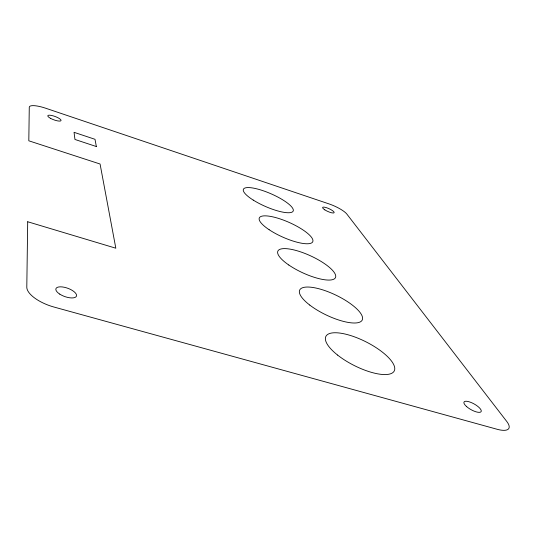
<?xml version="1.0" encoding="UTF-8"?>
<svg xmlns="http://www.w3.org/2000/svg" width="536" height="536" viewBox="0 0 536 536"><rect width="100%" height="100%" fill="white"/><g stroke="black" fill="none" stroke-linecap="round" stroke-linejoin="round"><path stroke-width="0.8" d="M27.698 221.75L26.8 287.195A27.778 11.377 19.5 0 0 53.982 307.041L497.107 429.269A24.817 8.187 29.5 0 0 506.741 421.437L346.866 214.105A15.712 3.725 24.4 0 0 329.004 203.901L45.788 108.259A17.621 4.415 20.1 0 0 29.272 107.314L28.81 140.8L100.071 164.009L115.823 248.208L27.698 221.75M96.353 146.542L74.953 139.461L74.055 132.325L95.006 139.306L96.353 146.542M337.593 355.073A38.304 13.219 26.8 0 0 394.208 371.013A38.304 13.219 26.8 0 0 348.38 334.879A38.304 13.219 26.8 0 0 337.593 355.073M59.751 294.117A10.908 4.409 19.8 0 0 76.46 296.1A10.908 4.409 19.8 0 0 62.39 286.948A10.908 4.409 19.8 0 0 59.751 294.117M309.748 305.064A34.666 11.042 25.6 0 0 361.907 320.555A34.666 11.042 25.6 0 0 321.305 289.427A34.666 11.042 25.6 0 0 309.748 305.064M50.525 118.349A7.069 1.789 20.2 0 0 61.05 120.587A7.069 1.789 20.2 0 0 51.677 115.475A7.069 1.789 20.2 0 0 50.525 118.349M324.803 209.851A6.345 1.521 24.4 0 0 334.136 212.712A6.345 1.521 24.4 0 0 326.203 207.593A6.345 1.521 24.4 0 0 324.803 209.851M466.568 406.549A9.809 3.243 29.2 0 0 481.047 411.735A9.809 3.243 29.2 0 0 470.146 402.121A9.809 3.243 29.2 0 0 466.568 406.549M253.24 200.089A27.175 6.928 23.6 0 0 293.172 211.07A27.175 6.928 23.6 0 0 258.459 189.282A27.175 6.928 23.6 0 0 253.24 200.089M269.132 229.716A29.259 8.007 24 0 0 312.622 241.97A29.259 8.007 24 0 0 276.335 217.757A29.259 8.007 24 0 0 269.132 229.716M288.804 265.012A31.711 9.347 24.7 0 0 335.469 277.608A31.711 9.347 24.7 0 0 295.738 250.386A31.711 9.347 24.7 0 0 288.804 265.012"/></g></svg>
